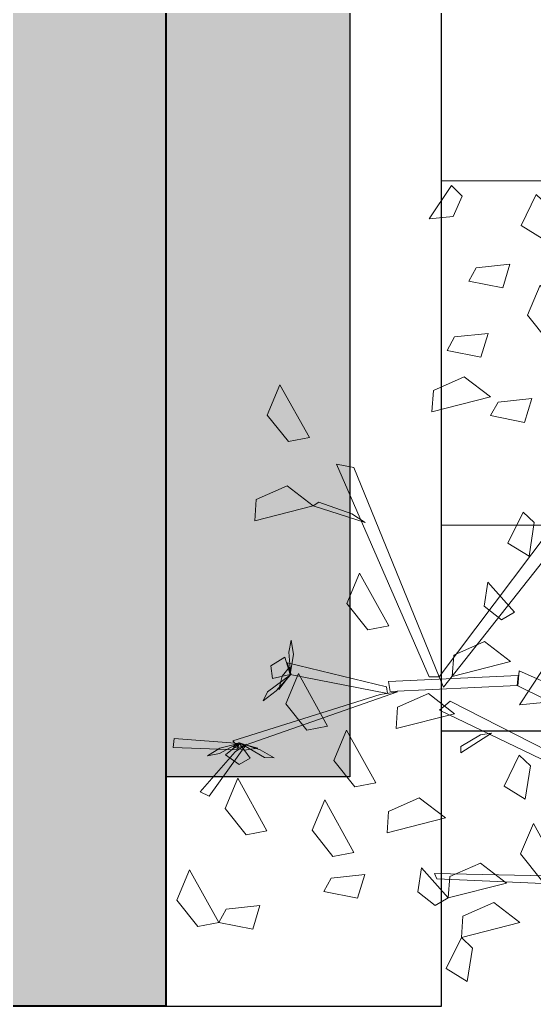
# Model space of a CAD drawing. Header units: inches. Extents: x 20.7 to 35, y 8 to 22.
# Drawn here: x 25.46 to 26.021, y 8.573 to 9.647 of the extents above; entities that cross this region are included whole.
import ezdxf

# ---------------------------------------------------------------- set-up
doc = ezdxf.new("R2010")
doc.units = ezdxf.units.IN
doc.header["$MEASUREMENT"] = 0
doc.linetypes.add('DASHED2', pattern=[0.375, 0.25, -0.125])
doc.linetypes.add('TRATTEGGIATAX2', pattern=[38.1, 25.4, -12.7])
doc.layers.add('6', color=251, linetype='Continuous')
for name, color, linetype, lineweight in [('HATCH A1 1 50', 9, 'Continuous', 0), ('SEGMENTED 1 50', 253, 'DASHED2', 5), ('WALL 1 50', 250, 'Continuous', 40)]:
    doc.layers.add(name, color=color, linetype=linetype, lineweight=lineweight)
doc.layers.add('TREE 1AB 1 50', color=9, linetype='Continuous', lineweight=5, transparency=0.6)

msp = doc.modelspace()

# ---------------------------------------------------------------- hatches: boundary and pattern name
at = {"layer": 'HATCH A1 1 50'}
h = msp.add_hatch(dxfattribs=at)
h.set_pattern_fill('ANSI37', color=256, scale=3, angle=45, style=0)
h.set_pattern_definition([(90, (-176.9799, -4.40344), (-0.375, 6e-17), []), (180, (-176.9799, -4.40344), (-6e-17, -0.375), [])])
h.paths.add_polyline_path([(29.4196, 12.7596), (28.7196, 12.7596), (26.6196, 12.7596), (25.9196, 12.7596), (25.9196, 8.8726), (29.7196, 8.8726), (30.0196, 8.8726), (34.5696, 8.8726), (34.5696, 10.7596), (33.1068, 10.7596), (33.1068, 10.7096), (31.6038, 10.7096), (31.6038, 10.7596), (29.7196, 10.7596), (29.4196, 10.7596)])
at = {"layer": 'TREE 1AB 1 50'}
h = msp.add_hatch(dxfattribs=at)
h.set_pattern_fill('AR-SAND', color=256, scale=0.06, angle=45, style=0)
h.set_pattern_definition([(82.5, (-176.97992, -4.40344), (-0.08442079, 0.079075627), [0, -0.0912, 0, -0.102, 0, -0.0975]), (52.5, (-176.97992, -4.40344), (-0.04464825, 0.19481878), [0, -0.0492, 0, -0.0822, 0, -0.0315]), (12.5, (-177.0321, -4.45562), (0.131881756, 0.132361943), [0, -0.03, 0, -0.108, 0, -0.141]), (2.5, (-177.0321, -4.45562), (0.09030253, 0.16477577), [0, -0.015, 0, -0.0708, 0, -0.081])])
h.paths.add_polyline_path([(26.5196, 13.0596), (25.6196, 13.0596), (25.6196, 8.8726), (25.6196, 8.8226), (25.8196, 8.8226), (25.8196, 12.8596), (26.5196, 12.8596)])
h.paths.add_polyline_path([(29.7196, 13.0596), (28.8196, 13.0577), (28.8196, 12.8596), (29.5196, 12.8596), (29.5196, 11.0096), (29.7196, 11.0096)])
at = {"layer": 'WALL 1 50'}
h = msp.add_hatch(color=256, dxfattribs=at)
h.dxf.hatch_style = 1
h.paths.add_polyline_path([(25.4196, 21.9096), (20.7696, 21.9096), (20.7696, 19.5378), (21.0696, 19.5378), (21.0696, 21.6096), (24.8349, 21.6096), (24.8349, 20.2596), (24.9849, 20.2596), (24.9849, 21.6096), (25.4196, 21.6096)])
h.paths.add_polyline_path([(28.5696, 21.9096), (26.7696, 21.9096), (26.7696, 21.6096), (27.5946, 21.6096), (27.5946, 18.7589), (27.4559, 18.7589), (27.4559, 18.6089), (27.8833, 18.6089), (27.8833, 18.7589), (27.7446, 18.7589), (27.7446, 21.6096), (28.5696, 21.6096)])
h.paths.add_polyline_path([(34.8696, 21.9096), (29.9196, 21.9096), (29.9196, 21.6096), (30.9696, 21.6096), (30.9696, 19.0596), (31.1196, 19.0596), (31.1196, 19.2096), (31.1196, 21.6096), (34.5696, 21.6096), (34.5696, 19.9437), (34.8696, 19.9437)])
h.paths.add_polyline_path([(29.7796, 18.7589), (29.7796, 19.0596), (29.9196, 19.0596), (29.9196, 19.2096), (29.6296, 19.2096), (29.6296, 18.7589), (29.0683, 18.7589), (29.0683, 18.6089), (29.6296, 18.6089), (29.6296, 18.2768), (29.7796, 18.2768)])
h.paths.add_polyline_path([(31.7196, 18.0096), (30.9696, 18.0096), (30.9696, 15.0096), (34.5696, 15.0096), (34.5696, 14.2937), (34.8696, 14.2937), (34.8696, 17.0601), (34.5696, 17.0601), (34.5696, 15.1596), (32.7696, 15.1596), (32.7696, 16.2096), (33.3696, 16.2096), (33.3696, 16.3596), (32.7696, 16.3596), (32.7696, 17.8596), (33.5196, 17.8596), (33.5196, 18.0096), (32.6196, 18.0096), (32.6196, 15.1609), (31.1196, 15.1609), (31.1196, 17.8596), (31.7196, 17.8596)])
h.paths.add_polyline_path([(34.8696, 18.4037), (34.5696, 18.4037), (34.5696, 17.7682), (34.8696, 17.7682)])
h.paths.add_polyline_path([(21.0696, 18.2978), (20.7696, 18.2978), (20.7696, 17.1502), (21.0696, 17.1502)])
h.paths.add_polyline_path([(21.0696, 16.5502), (20.7696, 16.5502), (20.7696, 15.9096), (20.7696, 15.4596), (21.0696, 15.4596), (21.0696, 15.759), (23.2011, 15.759), (23.2011, 15.609), (23.3511, 15.609), (23.3511, 15.759), (24.3696, 15.759), (24.3696, 15.9842), (24.3696, 18.0093), (24.2196, 18.0093), (24.2196, 17.4142), (22.2696, 17.4142), (22.2696, 18.0096), (22.1196, 18.0096), (22.1196, 17.2642), (24.2196, 17.2642), (24.2196, 15.909), (21.0696, 15.909)])
h.paths.add_polyline_path([(21.0696, 14.5596), (24.2196, 14.5596), (24.2196, 14.2662), (24.3696, 14.2662), (24.3696, 14.7096), (21.0696, 14.7096), (21.0696, 14.8596), (20.7696, 14.8596), (20.7696, 13.7859), (21.0696, 13.7859)])
h.paths.add_polyline_path([(21.0696, 12.2249), (20.7696, 12.2249), (20.7696, 8.5726), (22.4685, 8.5726), (22.4685, 8.8726), (21.0696, 8.8726)])
h.paths.add_polyline_path([(25.6196, 13.0596), (26.8128, 13.0596), (26.8128, 13.3596), (25.3196, 13.3596), (25.3196, 8.8726), (23.9208, 8.8726), (23.9208, 8.5726), (25.6196, 8.5726)])
h.paths.add_polyline_path([(30.0196, 13.3596), (28.5264, 13.357), (28.5264, 13.057), (29.7196, 13.0596), (29.7196, 10.7596), (31.5431, 10.7596), (31.5431, 11.0596), (30.0196, 11.0596)])
h.paths.add_polyline_path([(34.8696, 13.3537), (34.5696, 13.3537), (34.5696, 11.0596), (33.0461, 11.0596), (33.0461, 10.7596), (34.8696, 10.7596)])
h.paths.add_polyline_path([(29.7796, 16.1912), (29.6296, 16.1912), (29.6296, 15.6039), (28.8811, 15.6039), (28.8811, 15.4539), (29.7796, 15.4539)])
h.paths.add_polyline_path([(26.4582, 15.6039), (25.7096, 15.6039), (25.7096, 16.1912), (25.5596, 16.1912), (25.5596, 15.4539), (26.4582, 15.4539)])
h.paths.add_polyline_path([(25.7096, 19.2096), (24.2196, 19.2096), (24.2196, 19.0596), (25.5596, 19.0596), (25.5596, 18.2768), (25.7096, 18.2768), (25.7096, 18.6089), (26.271, 18.6089), (26.271, 18.7589), (25.7096, 18.7589)])
h.paths.add_polyline_path([(30.0196, 8.8726), (29.7196, 8.8726), (29.7196, 8.5726), (30.0196, 8.5726)])
h.paths.add_polyline_path([(34.8696, 8.8726), (34.5696, 8.8726), (34.5696, 8.5726), (34.8696, 8.5726)])

# ---------------------------------------------------------------- linework, layer by layer
at = {"layer": '6'}
for p, q in [((25.8196, 12.8596), (25.8196, 8.8226)), ((25.9196, 8.5726), (25.9196, 12.7596)), ((25.9196, 8.8726), (29.7196, 8.8726)), ((25.8196, 8.8226), (25.6196, 8.8226)), ((25.6196, 8.5726), (25.9196, 8.5726))]:
    msp.add_line(p, q, dxfattribs=at)
at = {"layer": 'SEGMENTED 1 50', "linetype": 'TRATTEGGIATAX2', "ltscale": 0.01}
msp.add_line((29.7196, 8.5726), (25.6196, 8.5726), dxfattribs=at)
at = {"layer": 'TREE 1AB 1 50', "linetype": 'Continuous'}
for points in [[(25.942, 9.4553, 0.1885), (25.9324, 9.4332, 0.1821), (25.9062, 9.4305, 0.1813), (25.9305, 9.4669, 0.1918)], [(26.0349, 9.4456, 0.2939), (26.0293, 9.4091, 0.2963), (26.0064, 9.4233, 0.2809), (26.0228, 9.4571, 0.2852)], [(25.9575, 9.3772, 0.2217), (25.9942, 9.3812, 0.2241), (25.9863, 9.3554, 0.2087), (25.9494, 9.3626, 0.2131)], [(26.0361, 9.2967, 0.2524), (26.0132, 9.3254, 0.2494), (26.027, 9.3584, 0.2512), (26.059, 9.3011, 0.2555)], [(25.9338, 9.3018, 0.2005), (25.9705, 9.3057, 0.2029), (25.9626, 9.2799, 0.1875), (25.9257, 9.2872, 0.1918)], [(25.9108, 9.2435, 0.2397), (25.9443, 9.2583, 0.2366), (25.9728, 9.2365, 0.2385), (25.9091, 9.2203, 0.2428)], [(25.7527, 9.188, 0.2926), (25.7298, 9.2167, 0.2895), (25.7436, 9.2497, 0.2914), (25.7756, 9.1924, 0.2957)], [(25.9812, 9.2307, 0.2217), (26.0179, 9.2347, 0.2241), (26.01, 9.2088, 0.2087), (25.9731, 9.2161, 0.2131)], [(25.917, 8.9314, 0.2595), (25.8239, 9.1595, 0.3216), (25.8051, 9.1632, 0.3282), (25.906, 8.9317, 0.2631)], [(25.7178, 9.1248, 0.3435), (25.7514, 9.1396, 0.3404), (25.7798, 9.1178, 0.3423), (25.7162, 9.1016, 0.3466)], [(25.9216, 8.9203, 0.2569), (26.0831, 9.1245, 0.3027), (26.078, 9.1449, 0.3075), (25.917, 8.9314, 0.2595)], [(25.8365, 9.0995, 0.307), (25.7798, 9.1178, 0.3423), (25.786, 9.1219, 0.3399), (25.8219, 9.1093, 0.3173)], [(26.0205, 9.0995, 0.2727), (26.015, 9.063, 0.275), (25.992, 9.0772, 0.2596), (26.0085, 9.111, 0.264)], [(25.8394, 8.9826, 0.3066), (25.8165, 9.0113, 0.3035), (25.8303, 9.0444, 0.3054), (25.8623, 8.987, 0.3097)], [(25.9849, 8.9938, 0.2606), (25.966, 9.0086, 0.2542), (25.9702, 9.0347, 0.2535), (25.9991, 9.0019, 0.264)], [(25.7584, 8.9557, 0.3575), (25.7558, 8.9714, 0.3537), (25.7531, 8.9585, 0.3465), (25.7552, 8.9365, 0.3486)], [(25.9329, 8.9552, 0.1924), (25.9665, 8.97, 0.1894), (25.9949, 8.9481, 0.1912), (25.9313, 8.932, 0.1955)], [(25.749, 8.953, 0.341), (25.7337, 8.9435, 0.3356), (25.7354, 8.9296, 0.3404), (25.7545, 8.9341, 0.3492)], [(25.8608, 8.9132, 0.2736), (25.7545, 8.9341, 0.3492), (25.7516, 8.9467, 0.3547), (25.8595, 8.9205, 0.2766)], [(25.7394, 8.9162, 0.3557), (25.7253, 8.9054, 0.3532), (25.73, 8.9151, 0.3449), (25.7551, 8.9338, 0.3498)], [(25.7541, 8.942, 0.3631), (25.746, 8.9322, 0.3703), (25.7422, 8.9177, 0.3603), (25.7555, 8.9348, 0.3498)], [(25.7727, 8.8735, 0.3066), (25.7498, 8.9022, 0.3035), (25.7636, 8.9352, 0.3054), (25.7955, 8.8779, 0.3097)], [(26.002, 8.9221, 0.231), (25.8635, 8.9154, 0.2744), (25.8618, 8.9263, 0.2765), (26.003, 8.933, 0.2322)], [(26.1551, 8.8465, 0.1457), (26.0026, 8.9218, 0.2307), (26.0042, 8.9381, 0.2332), (26.1644, 8.8673, 0.1457)], [(26.0402, 8.9256, 0.2049), (26.0307, 8.9035, 0.1985), (26.0044, 8.9009, 0.1977), (26.0287, 8.9373, 0.2082)], [(25.8717, 8.9151, 0.2717), (25.6984, 8.8547, 0.3187), (25.6923, 8.8619, 0.3216), (25.8528, 8.9122, 0.2774)], [(25.8718, 8.8984, 0.2688), (25.9054, 8.9132, 0.2657), (25.9338, 8.8914, 0.2676), (25.8702, 8.8752, 0.2719)], [(26.1255, 8.8048, 0.1811), (25.9291, 8.9049, 0.264), (25.9173, 8.8952, 0.2727), (26.1199, 8.7978, 0.1858)], [(25.825, 8.8117, 0.3066), (25.8021, 8.8404, 0.3035), (25.816, 8.8735, 0.3054), (25.8479, 8.8161, 0.3097)], [(25.9739, 8.8703, 0.2452), (25.9407, 8.8489, 0.287), (25.9406, 8.8556, 0.2842), (25.9622, 8.8685, 0.2574)], [(25.6965, 8.8521, 0.3184), (25.6273, 8.8544, 0.374), (25.6282, 8.8642, 0.3767), (25.6995, 8.8588, 0.3184)], [(25.7071, 8.8583, 0.3179), (25.6665, 8.8017, 0.3077), (25.6565, 8.8062, 0.3116), (25.6949, 8.8499, 0.3178)], [(25.6781, 8.8539, 0.3267), (25.6647, 8.8455, 0.3229), (25.6776, 8.848, 0.3157), (25.697, 8.8585, 0.3178)], [(25.6843, 8.8464, 0.3102), (25.699, 8.836, 0.3048), (25.7111, 8.843, 0.3096), (25.6995, 8.8588, 0.3184)], [(25.6924, 8.8553, 0.3323), (25.7046, 8.8517, 0.3395), (25.7194, 8.854, 0.3295), (25.6985, 8.8595, 0.319)], [(25.7219, 8.852, 0.3249), (25.7373, 8.8432, 0.3224), (25.7266, 8.8438, 0.3141), (25.6995, 8.8595, 0.319)], [(26.0164, 8.8347, 0.3904), (26.0108, 8.7982, 0.3928), (25.9879, 8.8124, 0.3774), (26.0043, 8.8462, 0.3817)], [(25.7066, 8.7594, 0.3066), (25.6837, 8.7881, 0.3035), (25.6975, 8.8211, 0.3054), (25.7294, 8.7637, 0.3097)], [(25.8013, 8.7357, 0.3066), (25.7785, 8.7644, 0.3035), (25.7923, 8.7974, 0.3054), (25.8242, 8.74, 0.3097)], [(25.8618, 8.785, 0.2561), (25.8954, 8.7997, 0.253), (25.9238, 8.7779, 0.2549), (25.8602, 8.7617, 0.2591)], [(26.0287, 8.71, 0.29), (26.0058, 8.7387, 0.2869), (26.0197, 8.7717, 0.2888), (26.0516, 8.7144, 0.2931)], [(25.9285, 8.7139, 0.2561), (25.9621, 8.7286, 0.253), (25.9905, 8.7068, 0.2549), (25.9269, 8.6906, 0.2591)], [(25.6542, 8.6596, 0.3066), (25.6313, 8.6883, 0.3035), (25.6451, 8.7213, 0.3054), (25.6771, 8.664, 0.3097)], [(25.9127, 8.6825, 0.2685), (25.8937, 8.6974, 0.2621), (25.8979, 8.7234, 0.2614), (25.9269, 8.6906, 0.2719)], [(26.0632, 8.7048, 0.2872), (25.9146, 8.7116, 0.4025), (25.9121, 8.7173, 0.4025), (26.0516, 8.7144, 0.2931)], [(25.7992, 8.7122, 0.2972), (25.8359, 8.7162, 0.2995), (25.8281, 8.6904, 0.2841), (25.7912, 8.6976, 0.2885)], [(25.9429, 8.6708, 0.2688), (25.9765, 8.6856, 0.2657), (26.0049, 8.6638, 0.2676), (25.9413, 8.6476, 0.2719)], [(25.6851, 8.6785, 0.3184), (25.7218, 8.6825, 0.3207), (25.714, 8.6567, 0.3054), (25.6771, 8.664, 0.3097)], [(25.9533, 8.6361, 0.2806), (25.9477, 8.5996, 0.2829), (25.9248, 8.6138, 0.2675), (25.9413, 8.6476, 0.2719)]]:
    msp.add_3dface(points, dxfattribs=at)
at = {"layer": 'WALL 1 50'}
for q in [(25.6196, 13.0596), (23.9208, 8.5726)]:
    msp.add_line((25.6196, 8.5726), q, dxfattribs=at)

doc.saveas('drawing.dxf')
